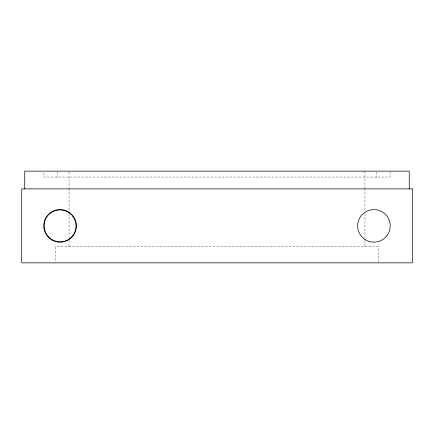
<?xml version="1.0" encoding="UTF-8"?>
<svg xmlns="http://www.w3.org/2000/svg" width="434" height="434" viewBox="0 0 434 434"><rect width="100%" height="100%" fill="white"/><g stroke="black" fill="none" stroke-linecap="round" stroke-linejoin="round"><path stroke-width="0.33" stroke-dasharray="2.17 1.63" d="M390.106 171.793L390.106 177.05L43.894 177.05L43.894 171.793M378.198 262.185L378.182 246.588L55.802 246.588L55.818 262.185M376.793 171.793L376.793 177.05M364.951 171.137L364.951 187.976M364.951 188.649L364.951 210.886M364.951 213.577L364.951 237.832M364.951 240.528L364.951 246.588M69.049 171.81L69.049 187.976M69.049 188.649L69.049 210.886M69.049 213.577L69.049 237.832M69.049 240.528L69.049 246.588M57.207 171.793L57.207 177.05"/><path stroke-width="0.65" d="M409.262 188.888L409.262 171.137L24.738 171.137L24.738 188.888M412.3 188.888L21.7 188.888L21.7 262.863L412.3 262.863L412.3 188.888M51.934 239.969A16.275 16.275 0 0 0 76.346 225.875A16.275 16.275 0 0 0 51.934 211.781A16.275 16.275 0 0 0 51.934 239.969M364.923 239.432A16.275 16.275 0 0 0 390.171 226.901A16.275 16.275 0 0 0 366.692 211.298A16.275 16.275 0 0 0 364.923 239.432M48.727 214.532A16.091 15.928 45 0 0 48.809 237.138A16.091 15.928 45 0 0 71.42 237.224A16.091 15.928 45 0 0 71.333 214.618A16.091 15.928 45 0 0 48.727 214.532"/></g></svg>
